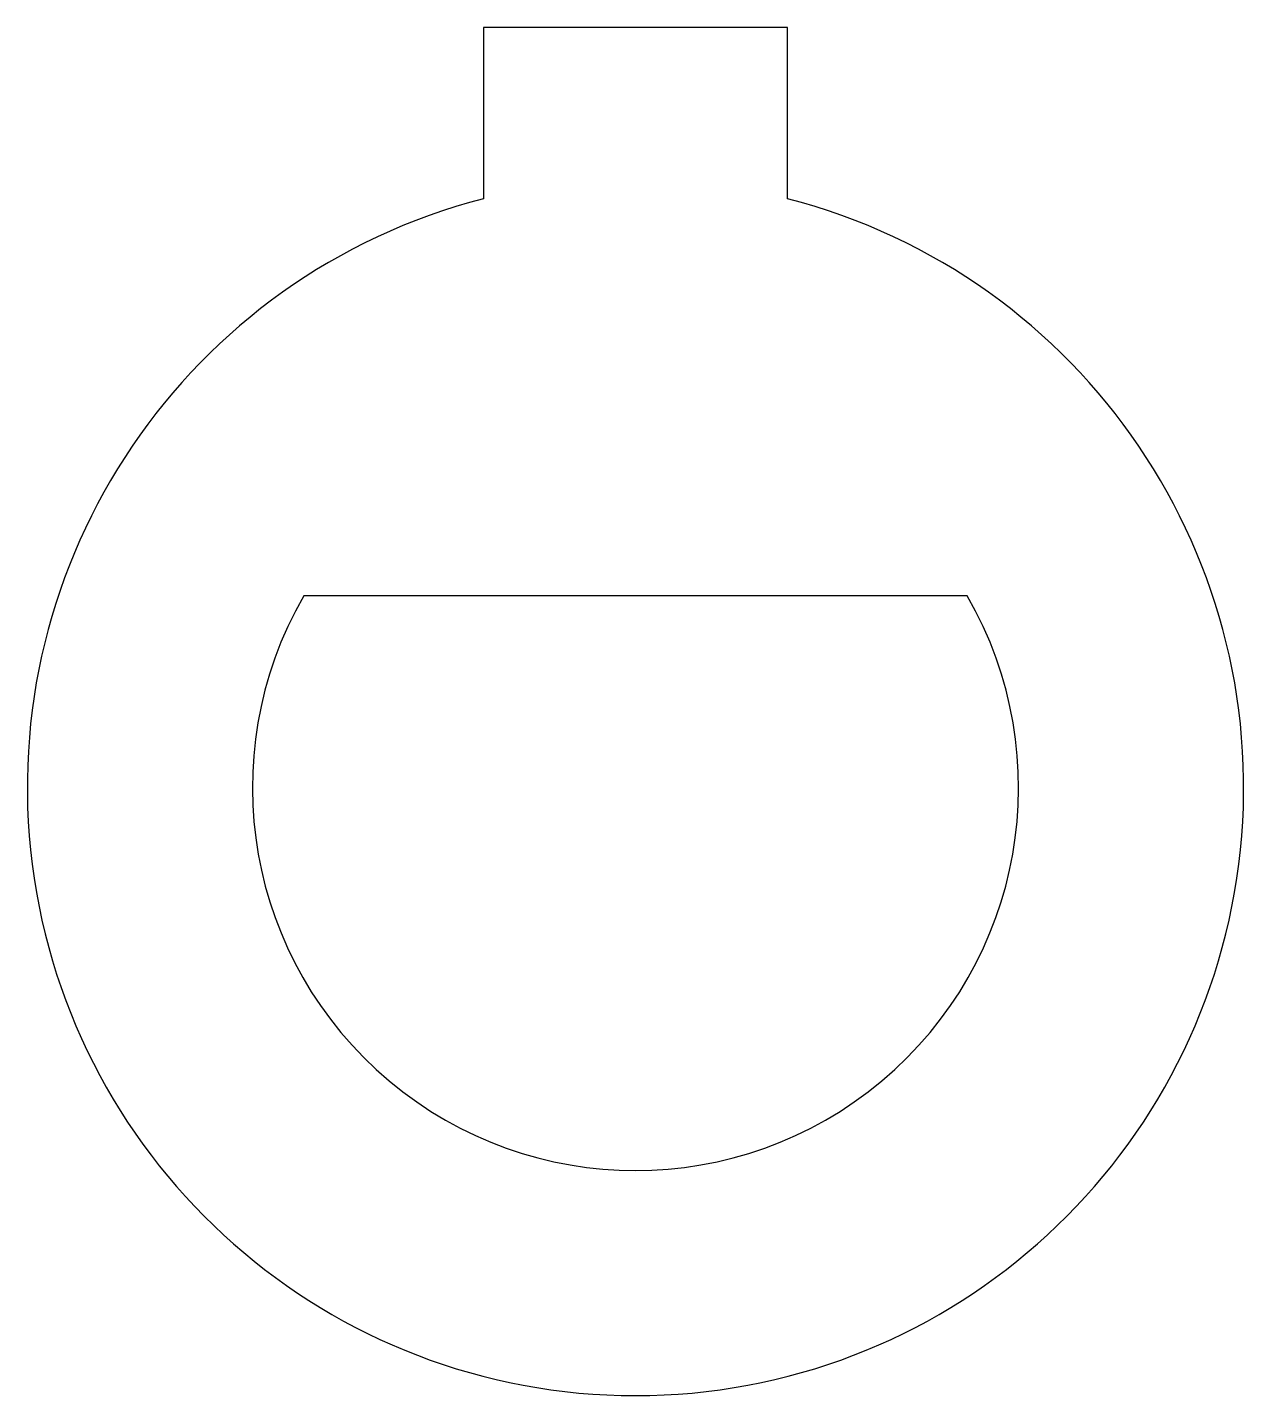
# Model space of a CAD drawing. Header units: inches. Extents: x -0.25 to 0.25, y -0.25 to 0.312.
import ezdxf

# ---------------------------------------------------------------- set-up
doc = ezdxf.new("R2010")
doc.units = ezdxf.units.IN
doc.header["$MEASUREMENT"] = 0

msp = doc.modelspace()

# ---------------------------------------------------------------- linework, layer by layer
at = {"linetype": 'Continuous', "lineweight": 25}
for p, q in [((-0.06249999999999999, 0.3125), (-0.06249999999999997, 0.2420614591379636)), ((0.06250000000000001, 0.3125), (-0.06249999999999999, 0.3125)), ((0.0625, 0.2420614591379636), (0.06250000000000001, 0.3125)), ((0.1363819533518801, 0.07874015748031496), (-0.1363819533518801, 0.07874015748031496))]:
    msp.add_line(p, q, dxfattribs=at)
for radius, start, end in [(0.2500000000000001, 104.4775121859299, 75.52248781407008), (0.1574803149606299, 150, 30)]:
    msp.add_arc((7.654042494670958e-18, 0), radius, start, end, dxfattribs=at)

doc.saveas('drawing.dxf')
